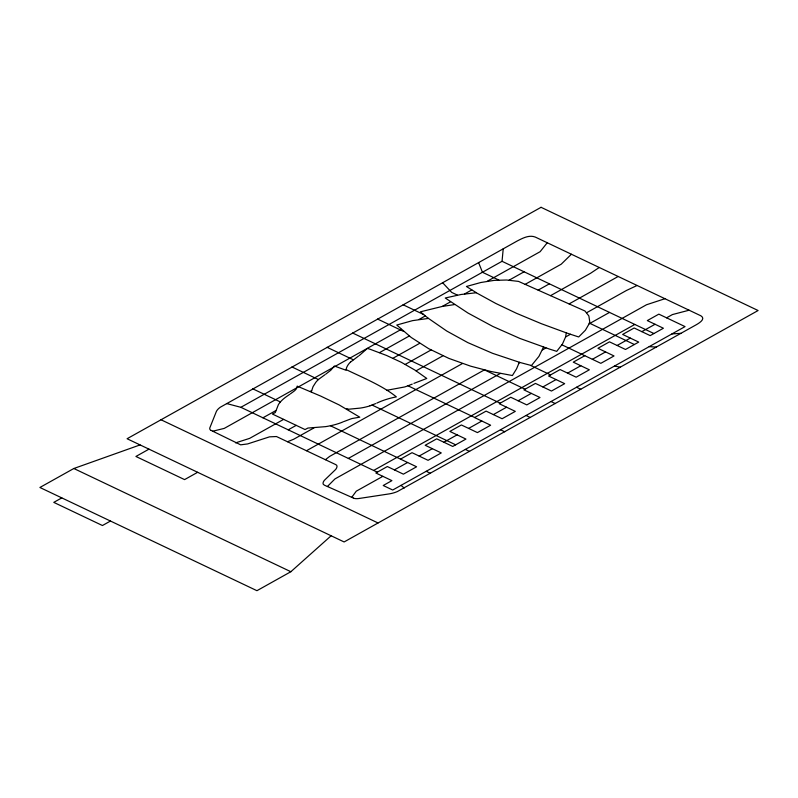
<?xml version="1.0" encoding="UTF-8"?>
<svg xmlns="http://www.w3.org/2000/svg" width="798" height="798" viewBox="0 0 798 798"><rect width="100%" height="100%" fill="white"/><g stroke="black" fill="none" stroke-linecap="round" stroke-linejoin="round"><path stroke-width="1.2" d="M565.602 336.965L562.44 344.058L556.725 351.359L549.493 349.085L519.987 338.472L492.725 326.402L467.997 313.045L445.234 298.003L460.995 294.502L476.256 292.746L495.837 303.469L516.476 313.305L541.244 323.649L566.281 332.846L565.602 336.946L570.44 334.262L578.69 336.965L585.403 330.222L589.173 323.739A42.314 19.541 -15.3 0 0 589.363 323.14L589.413 322.991A40.349 18.633 -15.3 0 0 589.712 321.534L588.854 315.928L584.974 311.001L518.51 281.395L506.57 280.018L494.142 280.377L480.815 282.512L466.421 286.482L476.396 292.736M226.492 403.509L240.866 407.309L502.042 261.305L503.219 248.806M376.786 403.11C383.02 400.207 389.614 398.162 396.367 396.885C382.751 385.783 362.282 377.414 346.132 369.604A29.865 13.795 -15.3 0 1 350.392 362.112M311.35 391.738L313.035 386.681L315.838 382.282A32.01 14.783 -15.3 0 1 318.362 379.629L318.512 379.499A27.99 12.928 -15.3 0 1 319.18 378.92L324.966 374.711M289.504 394.481L285.534 397.264A35.77 16.519 -15.3 0 0 280.387 401.963A39.541 18.264 -15.3 0 0 278.422 404.576L275.3 412.536L272.397 414.032L305.026 429.553L307.928 428.047L325.494 426.651A45.097 20.828 -15.3 0 0 330.422 425.753L330.532 425.723A34.204 15.79 -15.3 0 0 340.646 422.86L343.29 421.803M519.308 362.272L516.565 368.826L512.396 375.529L490.81 371.469L470.581 366.152L448.865 358.392L428.636 348.646L411.209 337.464L396.766 325.035L412.556 320.636L428.466 318.412L446.76 331.04L467.828 342.621L492.516 353.295L519.977 362.472L519.099 362.91M543.508 347.1L538.959 356.347L531.448 365.544L520.087 362.501M351.738 497.324L356.287 491.169L382.86 476.326M547.248 242.752L540.146 251.679L487.249 281.275M327.399 486.511L334.961 478.92L646.51 304.756L664.934 298.711M571.408 254.243L561.213 264.198L525.144 284.347M350.492 362.122L358.382 356.157M140.069 444.915L73.835 468.506L39.9 487.478L256.936 590.69L290.861 571.717L331.13 535.777M325.414 459.698L329.674 456.386L484.316 369.933M325.813 374.122L330.791 370.242L334.362 366.003L346.053 370.252M290.243 393.973L293.883 391.309A16.229 7.491 -15.3 0 0 296.238 388.965L297.205 386.142L320.726 396.097L339.18 404.945L359.758 417.174L352.287 418.481A16.419 7.581 -15.3 0 0 351.02 418.85L344.098 421.474M359.19 355.619L367.419 348.377L370.132 349.275L386.461 355.419L401.434 362.362L414.87 370.053L426.79 378.461L413.913 383.379M599.258 267.48L590.52 273.305L550.56 295.649M61.795 497.892L53.775 502.371L102.443 525.523L110.463 521.034M148.977 449.154L135.909 456.466L184.577 479.608L197.645 472.296M401.294 329.355L224.268 428.386L212.727 431.219M418.95 319.479L425.314 315.918L428.466 318.412M425.314 315.918L420.416 311.809L442.232 306.452L450.551 301.804M464.645 293.933L471.798 289.913M262.931 417.803L275.739 410.641M310.322 391.309L311.619 390.581M379.499 352.636L409.264 335.998M509.144 280.158L524.106 271.799M283.619 419.379L249.664 438.361L235.609 442.86M392.965 358.252L419.698 343.31M288.218 429.833L296.208 425.364M405.264 364.397L431.07 349.973M538.131 290.123L549.393 283.829M314.093 427.838L293.664 439.259L287.589 441.713M347.13 409.374L360.098 408.107A27.98 12.918 -15.3 0 0 370.063 405.813M416.077 370.831L442.93 355.818M306.502 450.71L462.461 363.529M569.114 303.898L618.171 276.477M586.7 312.696L626.53 290.432L637.083 285.475M348.337 458.421L500.356 373.434M542.44 349.913L545.982 347.928M589.153 323.798L609.512 312.417M373.634 470.451L634.809 324.447M584.804 355.699L573.263 362.152L589.353 369.803L576.156 377.185L560.116 369.554L548.585 376.008L564.675 383.658L551.468 391.04L535.438 383.409L523.907 389.863L539.997 397.514L526.79 404.895L510.76 397.264L499.229 403.718L515.309 411.369L502.112 418.741L486.082 411.12L474.551 417.563L490.63 425.214L477.433 432.596L461.394 424.975L449.863 431.419L465.952 439.07L452.745 446.451L436.715 438.83L425.184 445.274L441.274 452.925L428.067 460.306L412.037 452.685L400.506 459.129M394.392 469.882L407.598 462.511M419.14 456.057L432.346 448.685M443.888 442.242L457.094 434.86M468.626 428.416L481.832 421.035M493.373 414.591L506.58 407.209M518.121 400.766L531.328 393.384M542.869 386.95L556.076 379.569M567.607 373.115L580.814 365.743M592.355 359.3L605.562 351.918M617.103 345.474L630.31 338.093M641.841 331.649L655.058 324.267M666.589 317.823L672.405 314.572L689.103 310.213M412.227 384.117L406.252 386.441A27.381 12.648 -15.3 0 1 404.566 386.98L386.99 390.262M375.629 403.608L370.043 405.773M408.007 385.813L474.68 417.494M442.291 306.442L454.581 304.557M359.579 498.401L389.344 493.872A16.06 7.411 -15.3 0 0 397.524 491.488L694.859 325.544C697.751 323.918 706.539 319.28 700.983 315.858L535.358 237.096C529.154 234.622 522.58 238.213 517.144 241.026L220.308 407.219A16.06 7.411 -15.3 0 0 216.308 411.618L209.824 427.888A8.608 3.97 -15.3 0 0 211.021 430.421M359.419 498.431L358.412 498.551A8.608 3.97 -15.3 0 1 353.414 498.142M671.936 333.923L680.933 333.325M347.758 408.995L346.462 408.985M649.193 346.641L656.305 347.09M614.48 366.043L620.315 367.21M570.44 334.262L566.281 332.846M353.484 498.102L324.626 485.274C321.474 484.187 323.549 480.795 325.474 479.249L334.591 470.491C336.716 468.915 338.352 465.244 335.539 464.516L276.477 436.536L269.544 436.845L247.629 443.927L240.637 444.835L211.091 430.391M502.042 261.305L653.921 333.534M498.8 280.038L482.451 272.268L478.591 262.582M589.373 323.11L634.38 344.517M457.454 295.14L451.678 292.397L442.601 282.692M561.952 344.836L600.834 363.329L614.031 355.948L597.951 348.297L609.482 341.843L625.512 349.474L638.719 342.093L622.63 334.442L634.161 327.998L650.19 335.619L663.397 328.237L647.308 320.587L658.839 314.143L685.043 326.601L392.706 490.022L383.21 485.503L391.908 480.635L375.828 472.985L387.359 466.541L403.389 474.162L416.596 466.78L330.422 425.753M403.1 304.776L423.628 314.542M530.68 365.444L550.56 374.9M576.535 387.259L580.814 389.284M377.574 319.05L403.708 331.479M484.855 370.073L525.084 389.205M551.009 401.524L555.278 403.559M352.616 333.005L500.186 403.18M526.052 415.479L530.331 417.514M327.06 347.29L353.255 359.748M500.486 429.763L504.765 431.798M291.908 366.94L318.442 379.559M372.058 405.055L455.678 444.815M465.344 449.414L469.623 451.449M252.767 388.816L280.387 401.963M426.202 471.299L430.481 473.334M240.866 407.309L377.274 472.177M161.016 419.768L378.043 522.979M73.835 468.506L290.861 571.717M401.015 485.374L404.197 488.017M541.064 207.31L127.082 438.74L344.118 541.952L758.1 310.522L541.064 207.31"/></g></svg>
